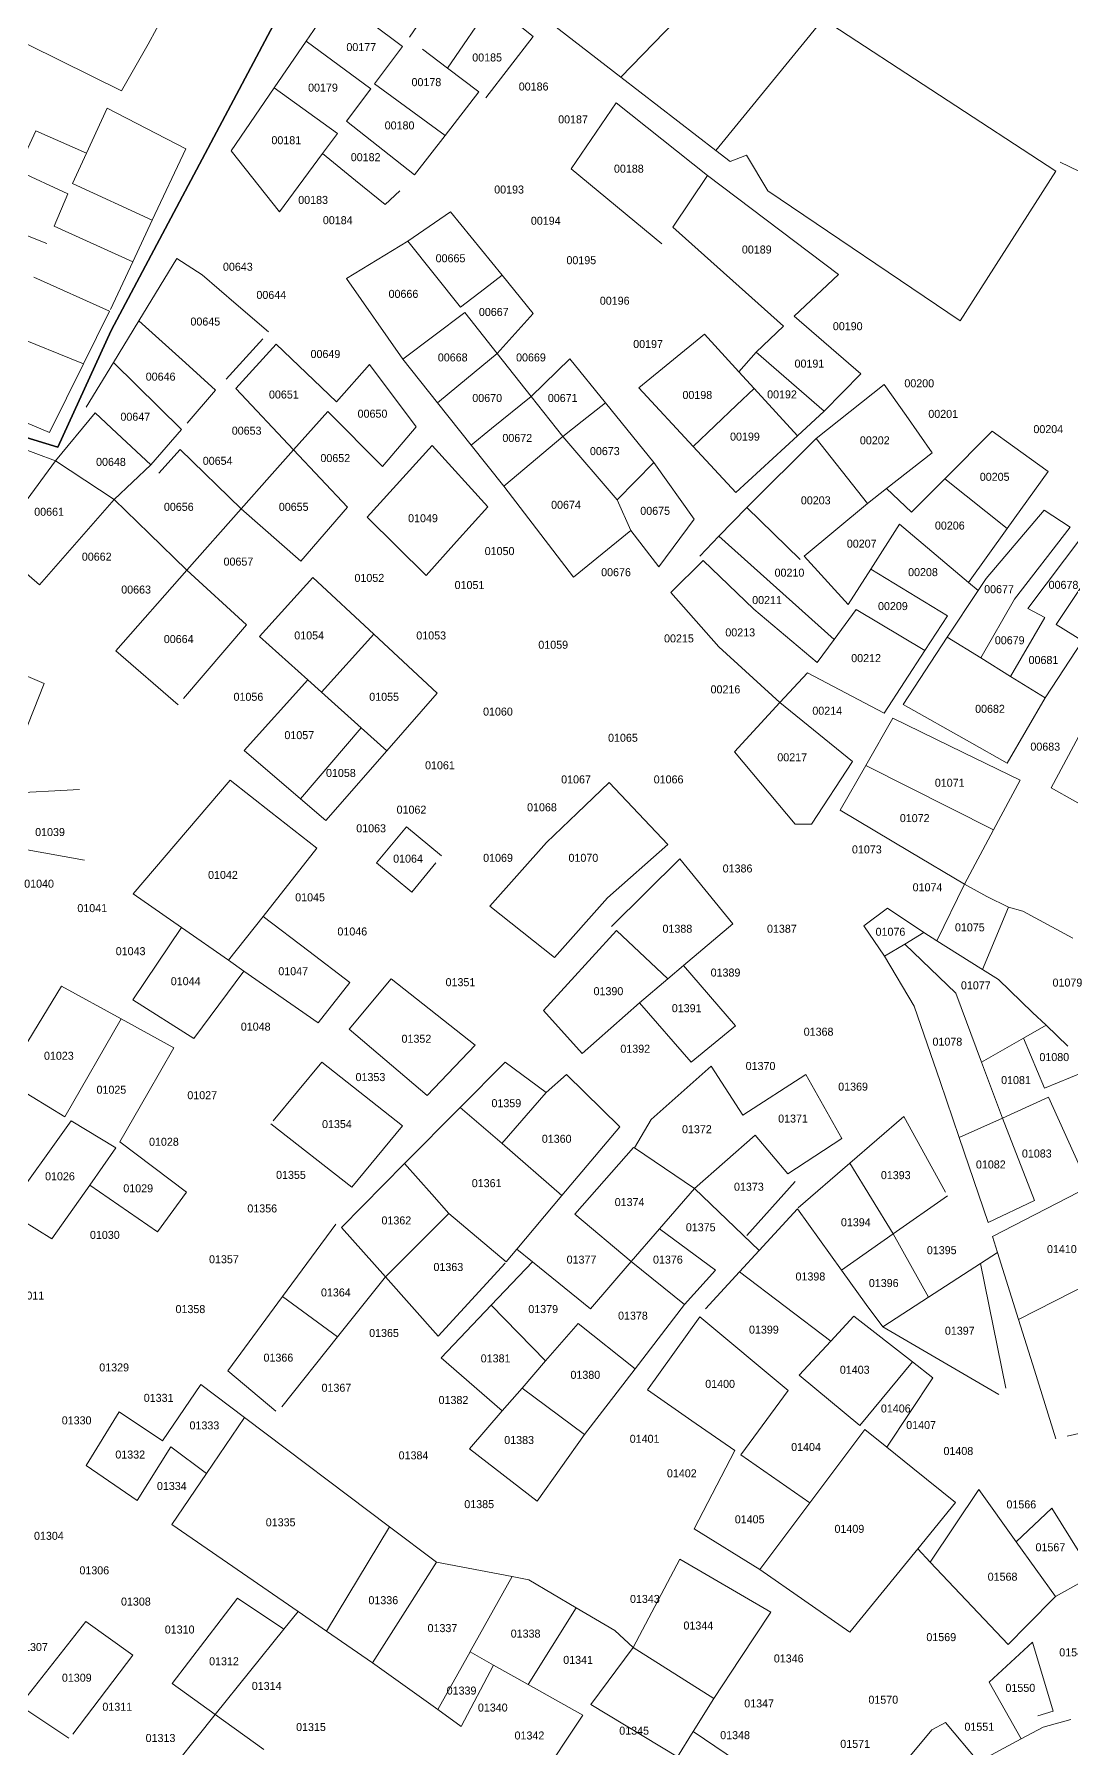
# Model space of a CAD drawing. Header units: metres. Extents: x 245232 to 248406, y 1633796 to 1637634.
# Drawn here: x 246900.2 to 247094.7, y 1636378.7 to 1636700 of the extents above; entities that cross this region are included whole.
import ezdxf
from ezdxf.enums import TextEntityAlignment as Align

# ---------------------------------------------------------------- set-up
doc = ezdxf.new("R2010")
doc.units = ezdxf.units.M
doc.header["$MEASUREMENT"] = 0
doc.layers.add('historique_numero_parcelle', color=7, linetype='Continuous')
doc.layers.add('limites_sections', color=7, linetype='Continuous')
doc.layers.add('LIMITES_PARCELLES', color=7, linetype='Continuous', lineweight=0, true_color=0xffffff)
doc.styles.add('Style-FANCY', font='FANCY.shx')

msp = doc.modelspace()

# ---------------------------------------------------------------- linework, layer by layer
at = {"layer": 'limites_parcelles'}
for p, q in [((247041.211, 1636724.029), (247010.154, 1636692.005)), ((246916.507, 1636689.421), (246867.707, 1636713.578)), ((246926.667, 1636707.678), (246921.508, 1636698.153)), ((246951.14, 1636698.751), (246956.8, 1636707.017)), ((246969.198, 1636697.719), (246956.8, 1636707.017)), ((246973.383, 1636703.652), (246970.514, 1636699.476)), ((246985.981, 1636705.761), (246977.668, 1636693.666)), ((246985.981, 1636705.761), (246993.735, 1636699.58)), ((247010.154, 1636692.005), (246993.903, 1636704.556)), ((247027.985, 1636678.233), (247048.09, 1636702.862)), ((247048.09, 1636702.862), (247091.693, 1636674.393)), ((246921.508, 1636698.153), (246916.507, 1636689.421)), ((246945.136, 1636689.982), (246951.14, 1636698.751)), ((246963.261, 1636689.789), (246951.14, 1636698.751)), ((246963.975, 1636690.743), (246969.198, 1636697.719)), ((246977.668, 1636693.666), (246972.948, 1636697.253)), ((246993.735, 1636699.58), (246984.851, 1636688.114)), ((246983.531, 1636689.21), (246977.668, 1636693.666)), ((246937.07, 1636678.203), (246945.136, 1636689.982)), ((246945.136, 1636689.982), (246957.02, 1636681.427)), ((246977.19, 1636681.057), (246963.975, 1636690.743)), ((247027.985, 1636678.233), (247010.154, 1636692.005)), ((246958.719, 1636683.724), (246963.261, 1636689.789)), ((246977.19, 1636681.057), (246983.531, 1636689.21)), ((247000.858, 1636674.824), (247009.286, 1636687.184)), ((247009.286, 1636687.184), (247026.394, 1636673.546)), ((246909.952, 1636677.749), (246913.835, 1636686.16)), ((246913.835, 1636686.16), (246928.572, 1636678.547)), ((246971.455, 1636673.683), (246958.719, 1636683.724)), ((246897.037, 1636674.509), (246900.462, 1636681.944)), ((246900.462, 1636681.944), (246909.952, 1636677.749)), ((246957.02, 1636681.427), (246954.237, 1636677.664)), ((246977.19, 1636681.057), (246971.455, 1636673.683)), ((246907.31, 1636672.029), (246909.952, 1636677.749)), ((246928.572, 1636678.547), (246922.293, 1636665.177)), ((246946.142, 1636666.72), (246937.07, 1636678.203)), ((246954.237, 1636677.664), (246946.142, 1636666.72)), ((246960.415, 1636672.637), (246954.237, 1636677.664)), ((247030.627, 1636676.192), (247027.985, 1636678.233)), ((247033.697, 1636677.356), (247030.627, 1636676.192)), ((247037.718, 1636670.689), (247033.697, 1636677.356)), ((246906.487, 1636670.099), (246897.037, 1636674.509)), ((247017.821, 1636660.741), (247000.858, 1636674.824)), ((247091.693, 1636674.393), (247073.807, 1636646.347)), ((247096.032, 1636674.393), (247092.55, 1636676.059)), ((246922.293, 1636665.177), (246907.31, 1636672.029)), ((246965.936, 1636668.146), (246960.415, 1636672.637)), ((246968.715, 1636670.689), (246965.936, 1636668.146)), ((247019.93, 1636663.89), (247026.394, 1636673.546)), ((247026.394, 1636673.546), (247050.947, 1636655.026)), ((247073.807, 1636646.347), (247037.718, 1636670.689)), ((246903.924, 1636664.092), (246906.487, 1636670.099)), ((246892.555, 1636664.78), (246902.548, 1636660.811)), ((246922.293, 1636665.177), (246918.631, 1636657.381)), ((246970.238, 1636661.269), (246978.24, 1636666.773)), ((246978.24, 1636666.773), (246987.879, 1636654.885)), ((246918.631, 1636657.381), (246903.924, 1636664.092)), ((246958.736, 1636654.239), (246970.238, 1636661.269)), ((246980.078, 1636648.872), (246970.238, 1636661.269)), ((247040.679, 1636645.319), (247019.93, 1636663.89)), ((246919.778, 1636646.337), (246926.91, 1636657.989)), ((246926.91, 1636657.989), (246931.673, 1636654.92)), ((246918.631, 1636657.381), (246914.443, 1636648.464)), ((246931.673, 1636654.92), (246938.046, 1636649.454)), ((246987.879, 1636654.885), (246984.563, 1636652.328)), ((246987.879, 1636654.885), (246993.693, 1636647.715)), ((247050.947, 1636655.026), (247042.66, 1636647.192)), ((246900.096, 1636654.518), (246914.274, 1636648.122)), ((246969.274, 1636639.131), (246958.736, 1636654.239)), ((246984.563, 1636652.328), (246980.078, 1636648.872)), ((246938.046, 1636649.454), (246944.085, 1636644.274)), ((246914.274, 1636648.122), (246909.403, 1636638.279)), ((246915.002, 1636638.535), (246919.778, 1636646.337)), ((246919.778, 1636646.337), (246928.504, 1636638.427)), ((246969.274, 1636639.131), (246980.877, 1636647.865)), ((246980.877, 1636647.865), (246986.975, 1636640.182)), ((246993.693, 1636647.715), (246986.975, 1636640.182)), ((247035.504, 1636640.427), (247040.679, 1636645.319)), ((247042.66, 1636647.192), (247055.129, 1636636.39)), ((246895.846, 1636643.76), (246909.403, 1636638.279)), ((246942.997, 1636642.961), (246936.148, 1636635.412)), ((246937.978, 1636633.652), (246945.551, 1636641.971)), ((246945.551, 1636641.971), (246956.827, 1636631.158)), ((247013.52, 1636633.794), (247025.813, 1636643.802)), ((247025.813, 1636643.802), (247032.273, 1636636.77)), ((246975.757, 1636630.976), (246969.274, 1636639.131)), ((246979.772, 1636634.271), (246986.975, 1636640.182)), ((246986.975, 1636640.182), (246993.339, 1636632.162)), ((246993.339, 1636632.162), (247000.611, 1636639.182)), ((247000.611, 1636639.182), (247007.268, 1636630.972)), ((247032.273, 1636636.77), (247035.504, 1636640.427)), ((247035.504, 1636640.427), (247048.302, 1636629.414)), ((246909.403, 1636638.279), (246903.013, 1636625.366)), ((246909.871, 1636630.155), (246915.002, 1636638.535)), ((246915.002, 1636638.535), (246927.783, 1636625.962)), ((246928.504, 1636638.427), (246934.169, 1636633.306)), ((246956.827, 1636631.158), (246963.044, 1636638.138)), ((246963.044, 1636638.138), (246971.784, 1636626.451)), ((247032.273, 1636636.77), (247035.148, 1636633.641)), ((247055.129, 1636636.39), (247048.302, 1636629.414)), ((246903.013, 1636625.366), (246880.629, 1636634.811)), ((246934.169, 1636633.306), (246928.826, 1636627.161)), ((246948.794, 1636622.14), (246937.978, 1636633.652)), ((246975.757, 1636630.976), (246979.772, 1636634.271)), ((246993.339, 1636632.162), (246985.909, 1636626.157)), ((246993.339, 1636632.162), (246999.301, 1636624.651)), ((247023.729, 1636622.759), (247013.52, 1636633.794)), ((247031.854, 1636630.502), (247035.148, 1636633.641)), ((247035.148, 1636633.641), (247043.28, 1636624.789)), ((247046.787, 1636624.29), (247059.546, 1636634.411)), ((247059.546, 1636634.411), (247063.633, 1636628.557)), ((246911.565, 1636629.096), (246904.156, 1636620.101)), ((246915.674, 1636625.278), (246911.565, 1636629.096)), ((246955.225, 1636629.36), (246948.794, 1636622.14)), ((246965.44, 1636619.054), (246955.225, 1636629.36)), ((246982.06, 1636623.047), (246975.757, 1636630.976)), ((247002.906, 1636627.512), (247007.268, 1636630.972)), ((247007.268, 1636630.972), (247016.34, 1636619.783)), ((247023.729, 1636622.759), (247031.854, 1636630.502)), ((247048.302, 1636629.414), (247043.28, 1636624.789)), ((246927.783, 1636625.962), (246922.042, 1636619.36)), ((246971.784, 1636626.451), (246965.44, 1636619.054)), ((246985.909, 1636626.157), (246982.06, 1636623.047)), ((246999.301, 1636624.651), (247002.906, 1636627.512)), ((247063.633, 1636628.557), (247068.504, 1636621.582)), ((246896.748, 1636622.852), (246904.156, 1636620.101)), ((246922.042, 1636619.36), (246915.674, 1636625.278)), ((246962.59, 1636609.528), (246974.752, 1636622.989)), ((246974.752, 1636622.989), (246985.19, 1636611.456)), ((246988.188, 1636615.338), (246982.06, 1636623.047)), ((246999.301, 1636624.651), (246988.188, 1636615.338)), ((247009.461, 1636612.798), (246999.301, 1636624.651)), ((247031.691, 1636614.152), (247023.729, 1636622.759)), ((247043.28, 1636624.789), (247031.691, 1636614.152)), ((247033.755, 1636611.348), (247046.787, 1636624.29)), ((247046.787, 1636624.29), (247056.403, 1636612.089)), ((247070.909, 1636616.731), (247079.792, 1636625.635)), ((247079.792, 1636625.635), (247083.602, 1636622.884)), ((247083.602, 1636622.884), (247090.256, 1636618.069)), ((246904.156, 1636620.101), (246898.179, 1636611.912)), ((246915.169, 1636612.815), (246904.156, 1636620.101)), ((246922.042, 1636619.36), (246915.169, 1636612.815)), ((246923.524, 1636617.772), (246927.546, 1636622.19)), ((246927.546, 1636622.19), (246938.981, 1636611.122)), ((246944.294, 1636617.086), (246948.794, 1636622.14)), ((246948.794, 1636622.14), (246958.88, 1636611.406)), ((247016.34, 1636619.783), (247009.461, 1636612.798)), ((247016.34, 1636619.783), (247023.929, 1636609.154)), ((247068.504, 1636621.582), (247059.986, 1636614.9)), ((246938.981, 1636611.122), (246944.294, 1636617.086)), ((247064.664, 1636610.471), (247070.909, 1636616.731)), ((247070.909, 1636616.731), (247082.592, 1636607.409)), ((247090.256, 1636618.069), (247082.592, 1636607.409)), ((247001.259, 1636598.289), (246988.188, 1636615.338)), ((247059.986, 1636614.9), (247056.403, 1636612.089)), ((247059.986, 1636614.9), (247064.664, 1636610.471)), ((246915.169, 1636612.815), (246901.141, 1636596.866)), ((246921.73, 1636606.46), (246915.169, 1636612.815)), ((246938.981, 1636611.122), (246928.804, 1636599.608)), ((246950.181, 1636601.265), (246938.981, 1636611.122)), ((246958.88, 1636611.406), (246950.181, 1636601.265)), ((246985.19, 1636611.456), (246979.352, 1636604.947)), ((247012.006, 1636607.009), (247009.461, 1636612.798)), ((247028.539, 1636605.944), (247033.755, 1636611.348)), ((247033.755, 1636611.348), (247043.809, 1636601.611)), ((247044.523, 1636602.206), (247056.403, 1636612.089)), ((247078.628, 1636598.048), (247089.529, 1636610.854)), ((247089.529, 1636610.854), (247094.39, 1636607.668)), ((246928.804, 1636599.608), (246921.73, 1636606.46)), ((246973.636, 1636598.574), (246962.59, 1636609.528)), ((247012.006, 1636607.009), (247001.259, 1636598.289)), ((247017.297, 1636600.235), (247012.006, 1636607.009)), ((247023.929, 1636609.154), (247017.297, 1636600.235)), ((247062.418, 1636608.22), (247057.004, 1636599.766)), ((247075.331, 1636597.309), (247062.418, 1636608.22)), ((247082.592, 1636607.409), (247075.331, 1636597.309)), ((247094.39, 1636607.668), (247083.982, 1636594.173)), ((246901.141, 1636596.866), (246892.595, 1636604.263)), ((246979.352, 1636604.947), (246973.636, 1636598.574)), ((247024.97, 1636602.246), (247028.539, 1636605.944)), ((247050.133, 1636586.617), (247028.539, 1636605.944)), ((247086.452, 1636592.443), (247096.811, 1636606.081)), ((247091.784, 1636589.439), (247101.061, 1636603.296)), ((247019.539, 1636595.431), (247025.605, 1636601.399)), ((247025.605, 1636601.399), (247035.1, 1636592.278)), ((247052.761, 1636593.139), (247044.523, 1636602.206)), ((246915.441, 1636584.49), (246928.804, 1636599.608)), ((246928.804, 1636599.608), (246939.986, 1636589.379)), ((246942.395, 1636587.175), (246952.378, 1636598.225)), ((246952.378, 1636598.225), (246963.815, 1636587.624)), ((247057.004, 1636599.766), (247052.761, 1636593.139)), ((247057.004, 1636599.766), (247071.416, 1636591.026)), ((247077.136, 1636595.784), (247075.331, 1636597.309)), ((247077.136, 1636595.784), (247078.628, 1636598.048)), ((247028.506, 1636585.211), (247019.539, 1636595.431)), ((247071.367, 1636587.033), (247077.136, 1636595.784)), ((247083.982, 1636594.173), (247077.639, 1636583.149)), ((247035.1, 1636592.278), (247046.94, 1636582.291)), ((247050.133, 1636586.617), (247054.279, 1636592.233)), ((247054.279, 1636592.233), (247067.182, 1636584.539)), ((247071.416, 1636591.026), (247067.182, 1636584.539)), ((247083.238, 1636579.683), (247089.67, 1636590.758)), ((247089.67, 1636590.758), (247086.452, 1636592.443)), ((246939.986, 1636589.379), (246928.129, 1636575.554)), ((246951.46, 1636579.022), (246942.395, 1636587.175)), ((246963.815, 1636587.624), (246954.029, 1636576.713)), ((246963.815, 1636587.624), (246975.745, 1636576.567)), ((247096.706, 1636586.382), (247091.784, 1636589.439)), ((246887.704, 1636584.452), (246902.045, 1636578.328)), ((246927.122, 1636574.38), (246915.441, 1636584.49)), ((247039.995, 1636574.781), (247028.506, 1636585.211)), ((247046.94, 1636582.291), (247050.133, 1636586.617)), ((247067.182, 1636584.539), (247059.518, 1636572.799)), ((247063.071, 1636574.447), (247071.367, 1636587.033)), ((247077.639, 1636583.149), (247071.367, 1636587.033)), ((247096.706, 1636586.382), (247089.737, 1636575.66)), ((247077.639, 1636583.149), (247083.238, 1636579.683)), ((246902.045, 1636578.328), (246896.034, 1636563.173)), ((246939.529, 1636565.813), (246951.46, 1636579.022)), ((246954.029, 1636576.713), (246951.46, 1636579.022)), ((247045.158, 1636580.364), (247039.995, 1636574.781)), ((247059.518, 1636572.799), (247045.158, 1636580.364)), ((247089.737, 1636575.66), (247083.238, 1636579.683)), ((246954.029, 1636576.713), (246961.434, 1636570.053)), ((246975.745, 1636576.567), (246966.248, 1636565.723)), ((247031.475, 1636565.569), (247039.995, 1636574.781)), ((247039.995, 1636574.781), (247053.621, 1636563.765)), ((247075.564, 1636567.406), (247063.071, 1636574.447)), ((247089.737, 1636575.66), (247082.599, 1636563.441)), ((247056.07, 1636563.004), (247061.166, 1636571.872)), ((247061.166, 1636571.872), (247074.34, 1636565.448)), ((247090.836, 1636558.799), (247097.817, 1636571.878)), ((246961.434, 1636570.053), (246950.117, 1636556.765)), ((246966.248, 1636565.723), (246961.434, 1636570.053)), ((246950.117, 1636556.765), (246939.529, 1636565.813)), ((246966.248, 1636565.723), (246954.856, 1636552.716)), ((246966.248, 1636565.723), (246966.248, 1636565.723)), ((247042.856, 1636551.975), (247031.475, 1636565.569)), ((247074.34, 1636565.448), (247085.018, 1636560.241)), ((247082.599, 1636563.441), (247075.564, 1636567.406)), ((247053.621, 1636563.765), (247045.925, 1636551.975)), ((247051.26, 1636554.631), (247056.07, 1636563.004)), ((247056.07, 1636563.004), (247080.062, 1636550.966)), ((246894.742, 1636557.77), (246908.633, 1636558.484)), ((246918.714, 1636538.958), (246936.892, 1636560.225)), ((246936.892, 1636560.225), (246944.499, 1636554.278)), ((247001.981, 1636554.065), (247007.984, 1636559.807)), ((247007.984, 1636559.807), (247018.991, 1636548.165)), ((247085.018, 1636560.241), (247080.062, 1636550.966)), ((247099.7, 1636553.803), (247090.836, 1636558.799)), ((246954.856, 1636552.716), (246950.117, 1636556.765)), ((246944.499, 1636554.278), (246953.169, 1636547.501)), ((246996.199, 1636548.533), (247001.981, 1636554.065)), ((247045.925, 1636551.975), (247042.856, 1636551.975)), ((247064.296, 1636546.884), (247051.26, 1636554.631)), ((246964.334, 1636544.766), (246969.971, 1636551.475)), ((246969.971, 1636551.475), (246976.541, 1636546.091)), ((247080.062, 1636550.966), (247074.606, 1636540.757)), ((246909.585, 1636545.228), (246894.317, 1636547.987)), ((246953.169, 1636547.501), (246943.088, 1636534.722)), ((246985.618, 1636536.642), (246996.199, 1636548.533)), ((247018.991, 1636548.165), (247007.667, 1636538.217)), ((247008.407, 1636532.819), (247021.193, 1636545.492)), ((247021.193, 1636545.492), (247031.138, 1636533.326)), ((247074.606, 1636540.757), (247064.296, 1636546.884)), ((246970.942, 1636539.275), (246964.334, 1636544.766)), ((246975.442, 1636544.753), (246970.942, 1636539.275)), ((246927.745, 1636532.659), (246918.714, 1636538.958)), ((247069.406, 1636530.162), (247074.606, 1636540.757)), ((247074.606, 1636540.757), (247078.771, 1636538.459)), ((246997.718, 1636526.998), (246985.618, 1636536.642)), ((247007.667, 1636538.217), (246997.718, 1636526.998)), ((247055.699, 1636532.956), (247060.144, 1636536.237)), ((247060.144, 1636536.237), (247066.981, 1636531.693)), ((247077.996, 1636524.74), (247082.861, 1636536.418)), ((247078.771, 1636538.459), (247082.861, 1636536.418)), ((247082.861, 1636536.418), (247085.507, 1636535.677)), ((246918.642, 1636519.107), (246927.745, 1636532.659)), ((246936.593, 1636526.489), (246927.745, 1636532.659)), ((246943.088, 1636534.722), (246936.593, 1636526.489)), ((246943.088, 1636534.722), (246951.647, 1636528.193)), ((247031.138, 1636533.326), (247021.921, 1636525.506)), ((247059.573, 1636527.248), (247055.699, 1636532.956)), ((247085.507, 1636535.677), (247094.896, 1636530.647)), ((246995.674, 1636517.093), (247009.36, 1636532.078)), ((247009.36, 1636532.078), (247018.974, 1636523.005)), ((247059.573, 1636527.248), (247063.377, 1636529.53)), ((247063.377, 1636529.53), (247066.981, 1636531.693)), ((247063.377, 1636529.53), (247072.948, 1636520.345)), ((247066.981, 1636531.693), (247066.981, 1636531.693)), ((247066.981, 1636531.693), (247069.406, 1636530.162)), ((247069.406, 1636530.162), (247077.685, 1636524.936)), ((246936.593, 1636526.489), (246939.486, 1636524.471)), ((246951.647, 1636528.193), (246959.343, 1636522.322)), ((247065.187, 1636517.897), (247059.573, 1636527.248)), ((246939.486, 1636524.471), (246930.058, 1636511.83)), ((246953.388, 1636514.776), (246939.486, 1636524.471)), ((246959.243, 1636513.59), (246967.096, 1636523.034)), ((246967.096, 1636523.034), (246982.847, 1636510.562)), ((247018.974, 1636523.005), (247013.675, 1636518.51)), ((247018.974, 1636523.005), (247021.921, 1636525.506)), ((247021.921, 1636525.506), (247031.68, 1636514.184)), ((247077.685, 1636524.936), (247077.996, 1636524.74)), ((247080.956, 1636522.871), (247077.996, 1636524.74)), ((246894.565, 1636504.07), (246905.267, 1636521.634)), ((246905.267, 1636521.634), (246916.449, 1636515.488)), ((246959.343, 1636522.322), (246953.388, 1636514.776)), ((247072.948, 1636520.345), (247077.79, 1636507.41)), ((247087.368, 1636516.72), (247080.956, 1636522.871)), ((246930.058, 1636511.83), (246918.642, 1636519.107)), ((247002.912, 1636509.028), (246995.674, 1636517.093)), ((247013.675, 1636518.51), (247002.912, 1636509.028)), ((247023.361, 1636507.373), (247013.675, 1636518.51)), ((247070.022, 1636503.762), (247065.187, 1636517.897)), ((247089.886, 1636514.305), (247087.368, 1636516.72)), ((246916.449, 1636515.488), (246905.905, 1636497.149)), ((246916.449, 1636515.488), (246926.328, 1636510.057)), ((246973.848, 1636501.157), (246959.243, 1636513.59)), ((247031.68, 1636514.184), (247023.361, 1636507.373)), ((247085.641, 1636511.885), (247089.886, 1636514.305)), ((247093.974, 1636510.383), (247089.886, 1636514.305)), ((246926.328, 1636510.057), (246921.438, 1636501.571)), ((246982.847, 1636510.562), (246973.848, 1636501.157)), ((247077.79, 1636507.41), (247085.64, 1636511.885)), ((247085.64, 1636511.885), (247085.641, 1636511.885)), ((247085.641, 1636511.885), (247089.626, 1636502.538)), ((246944.96, 1636496.413), (246954.085, 1636507.387)), ((246954.085, 1636507.387), (246969.202, 1636495.465)), ((246980.025, 1636498.899), (246988.458, 1636507.419)), ((246988.458, 1636507.419), (246996.184, 1636501.704)), ((247077.79, 1636507.41), (247077.79, 1636507.41)), ((247077.79, 1636507.41), (247081.716, 1636496.924)), ((246996.184, 1636501.704), (246999.994, 1636505.091)), ((246999.994, 1636505.091), (247009.942, 1636495.248)), ((247015.842, 1636496.633), (247027.114, 1636506.634)), ((247027.114, 1636506.634), (247033.005, 1636497.438)), ((247033.005, 1636497.438), (247044.834, 1636505.104)), ((247044.834, 1636505.104), (247051.599, 1636493.116)), ((247073.607, 1636493.28), (247070.022, 1636503.762)), ((247089.626, 1636502.538), (247096.94, 1636505.511)), ((246905.905, 1636497.149), (246896.715, 1636502.758)), ((246921.438, 1636501.571), (246916.2, 1636492.482)), ((246987.852, 1636492.157), (246996.184, 1636501.704)), ((247090.363, 1636500.809), (247081.716, 1636496.924)), ((247097.081, 1636485.92), (247090.363, 1636500.809)), ((246969.615, 1636488.381), (246980.025, 1636498.899)), ((246987.876, 1636492.137), (246980.025, 1636498.899)), ((247053.104, 1636488.454), (247063.248, 1636497.226)), ((247063.248, 1636497.226), (247071.061, 1636483.033)), ((246907.083, 1636496.431), (246895.003, 1636479.531)), ((246915.46, 1636491.318), (246907.083, 1636496.431)), ((246959.716, 1636483.96), (246944.538, 1636495.845)), ((246969.202, 1636495.465), (246959.716, 1636483.96)), ((247009.942, 1636495.248), (246999.122, 1636482.403)), ((247012.713, 1636491.322), (247015.842, 1636496.633)), ((247073.607, 1636493.28), (247081.716, 1636496.924)), ((247081.716, 1636496.924), (247087.721, 1636481.477)), ((246910.558, 1636484.368), (246915.46, 1636491.318)), ((246916.2, 1636492.482), (246928.736, 1636483.049)), ((246987.876, 1636492.137), (246987.852, 1636492.157)), ((246987.876, 1636492.137), (246999.122, 1636482.403)), ((247001.519, 1636478.933), (247012.554, 1636491.43)), ((247012.554, 1636491.43), (247012.713, 1636491.322)), ((247023.941, 1636483.691), (247012.713, 1636491.322)), ((247035.371, 1636493.745), (247023.941, 1636483.691)), ((247041.48, 1636486.473), (247035.371, 1636493.745)), ((247051.599, 1636493.116), (247041.48, 1636486.473)), ((247079.051, 1636477.362), (247073.607, 1636493.28)), ((246957.766, 1636476.41), (246969.615, 1636488.381)), ((246974.69, 1636482.658), (246969.615, 1636488.381)), ((247043.438, 1636480.097), (247053.104, 1636488.454)), ((247053.104, 1636488.454), (247061.238, 1636475.244)), ((246910.558, 1636484.368), (246903.461, 1636474.303)), ((246923.306, 1636475.599), (246910.558, 1636484.368)), ((247042.83, 1636485.044), (247033.769, 1636474.886)), ((246928.736, 1636483.049), (246923.306, 1636475.599)), ((246977.904, 1636479.034), (246974.69, 1636482.658)), ((246999.122, 1636482.403), (246990.65, 1636472.345)), ((247023.941, 1636483.691), (247017.428, 1636476.189)), ((247036.1, 1636472.119), (247023.941, 1636483.691)), ((247071.382, 1636482.371), (247061.238, 1636475.244)), ((247087.721, 1636481.477), (247079.051, 1636477.362)), ((247079.819, 1636474.719), (247097.934, 1636484.03)), ((246903.461, 1636474.303), (246895.003, 1636479.531)), ((246977.904, 1636479.034), (246966.026, 1636467.156)), ((246988.652, 1636469.973), (246977.904, 1636479.034)), ((247012.088, 1636470.038), (247001.519, 1636478.933)), ((247036.1, 1636472.119), (247043.26, 1636479.903)), ((247043.26, 1636479.903), (247051.521, 1636468.418)), ((246946.715, 1636463.48), (246956.708, 1636477.045)), ((246966.026, 1636467.156), (246957.766, 1636476.41)), ((247012.088, 1636470.038), (247017.428, 1636476.189)), ((247017.428, 1636476.189), (247027.892, 1636468.402)), ((247061.238, 1636475.244), (247051.521, 1636468.418)), ((247061.238, 1636475.244), (247067.876, 1636463.359)), ((247080.759, 1636471.735), (247079.819, 1636474.719)), ((246990.65, 1636472.345), (246988.652, 1636469.973)), ((246990.65, 1636472.345), (246993.607, 1636469.961)), ((247032.41, 1636468.108), (247036.1, 1636472.119)), ((247077.604, 1636469.684), (247080.759, 1636471.735)), ((247084.72, 1636459.155), (247080.759, 1636471.735)), ((246988.458, 1636469.742), (246975.923, 1636456.068)), ((246985.869, 1636461.83), (246993.607, 1636469.961)), ((246993.607, 1636469.961), (247004.489, 1636461.19)), ((247004.489, 1636461.19), (247012.088, 1636470.038)), ((247012.088, 1636470.038), (247022.066, 1636461.973)), ((247027.892, 1636468.402), (247022.066, 1636461.973)), ((247056.138, 1636461.999), (247051.521, 1636468.418)), ((247067.876, 1636463.359), (247077.604, 1636469.684)), ((247077.604, 1636469.684), (247082.332, 1636446.283)), ((247084.72, 1636459.155), (247103.734, 1636468.902)), ((246966.026, 1636467.156), (246957.053, 1636455.908)), ((246975.923, 1636456.068), (246966.026, 1636467.156)), ((247026.035, 1636461.177), (247032.41, 1636468.108)), ((247032.41, 1636468.108), (247049.512, 1636455.109)), ((246936.474, 1636449.578), (246946.715, 1636463.48)), ((246957.053, 1636455.908), (246946.715, 1636463.48)), ((247022.07, 1636461.97), (247012.823, 1636449.945)), ((247022.066, 1636461.973), (247022.07, 1636461.97)), ((247059.313, 1636457.792), (247056.138, 1636461.999)), ((247059.313, 1636457.792), (247067.876, 1636463.359)), ((246976.49, 1636451.976), (246985.869, 1636461.83)), ((246996.044, 1636451.408), (246985.869, 1636461.83)), ((247015.184, 1636446.003), (247024.953, 1636459.664)), ((247024.953, 1636459.664), (247041.519, 1636445.893)), ((247049.512, 1636455.109), (247053.837, 1636459.776)), ((247053.837, 1636459.776), (247064.82, 1636451.244)), ((247087.702, 1636449.687), (247084.72, 1636459.155)), ((246957.053, 1636455.908), (246946.604, 1636442.81)), ((246996.044, 1636451.408), (247002.136, 1636458.45)), ((247002.136, 1636458.45), (247012.823, 1636449.945)), ((247081.062, 1636445.092), (247059.313, 1636457.792)), ((247043.611, 1636448.739), (247049.512, 1636455.109)), ((246945.489, 1636442.014), (246936.474, 1636449.578)), ((246987.933, 1636442.031), (246976.49, 1636451.976)), ((246991.639, 1636446.315), (246996.044, 1636451.408)), ((247012.823, 1636449.945), (247003.34, 1636437.613)), ((247064.82, 1636451.244), (247054.992, 1636439.334)), ((247064.82, 1636451.244), (247068.682, 1636448.244)), ((247091.751, 1636436.828), (247087.702, 1636449.687)), ((246924.182, 1636436.462), (246931.405, 1636447.018)), ((246931.405, 1636447.018), (246939.62, 1636440.821)), ((246987.933, 1636442.031), (246991.639, 1636446.315)), ((247003.312, 1636437.633), (246991.639, 1636446.315)), ((247023.496, 1636440.212), (247015.184, 1636446.003)), ((247041.519, 1636445.893), (247032.655, 1636433.83)), ((247054.992, 1636439.334), (247043.611, 1636448.739)), ((247068.682, 1636448.244), (247060.035, 1636435.241)), ((246909.882, 1636431.831), (246916.112, 1636441.886)), ((246916.112, 1636441.886), (246924.182, 1636436.462)), ((246932.446, 1636430.284), (246939.62, 1636440.821)), ((246939.62, 1636440.821), (246966.765, 1636420.347)), ((246981.773, 1636434.911), (246987.933, 1636442.031)), ((247031.518, 1636434.623), (247023.496, 1636440.212)), ((247113.804, 1636441.811), (247093.833, 1636437.298)), ((247003.312, 1636437.633), (246994.471, 1636425.105)), ((247003.34, 1636437.613), (247003.312, 1636437.633)), ((247045.588, 1636424.819), (247055.9, 1636438.583)), ((247055.9, 1636438.583), (247060.035, 1636435.241)), ((246925.75, 1636435.29), (246919.46, 1636425.229)), ((246932.446, 1636430.284), (246925.75, 1636435.29)), ((246994.471, 1636425.105), (246981.773, 1636434.911)), ((247023.882, 1636419.948), (247031.518, 1636434.623)), ((247032.655, 1636433.83), (247045.588, 1636424.819)), ((247060.035, 1636435.241), (247064.883, 1636431.321)), ((246919.46, 1636425.229), (246909.882, 1636431.831)), ((246925.955, 1636420.751), (246932.446, 1636430.284)), ((247064.883, 1636431.321), (247072.887, 1636424.851)), ((247068.149, 1636413.715), (247077.279, 1636427.286)), ((247077.279, 1636427.286), (247084.282, 1636417.53)), ((247045.588, 1636424.819), (247036.215, 1636412.31)), ((247072.887, 1636424.851), (247065.823, 1636416.173)), ((247084.282, 1636417.53), (247090.99, 1636423.815)), ((247090.99, 1636423.815), (247096.249, 1636415.379)), ((246949.627, 1636404.432), (246925.955, 1636420.751)), ((246954.945, 1636400.766), (246966.765, 1636420.347)), ((246966.765, 1636420.347), (246975.573, 1636413.704)), ((247036.215, 1636412.31), (247023.882, 1636419.948)), ((247084.282, 1636417.53), (247091.659, 1636407.252)), ((246975.573, 1636413.704), (246970.138, 1636405.135)), ((246975.573, 1636413.704), (246989.759, 1636410.996)), ((247012.482, 1636397.696), (247021.213, 1636414.233)), ((247021.213, 1636414.233), (247038.279, 1636404.311)), ((247065.823, 1636416.173), (247053.122, 1636400.57)), ((247068.149, 1636413.715), (247065.823, 1636416.173)), ((247082.769, 1636398.256), (247068.149, 1636413.715)), ((246981.928, 1636396.973), (246989.759, 1636410.996)), ((246989.759, 1636410.996), (246992.903, 1636410.396)), ((247053.122, 1636400.57), (247036.215, 1636412.31)), ((247101.986, 1636413.03), (247091.659, 1636407.252)), ((246992.903, 1636410.396), (247001.785, 1636405.155)), ((247091.659, 1636407.252), (247086.358, 1636401.888)), ((246926.008, 1636390.985), (246938.27, 1636406.948)), ((246938.27, 1636406.948), (246946.958, 1636401.114)), ((246949.627, 1636404.432), (246946.958, 1636401.114)), ((246954.945, 1636400.766), (246949.627, 1636404.432)), ((246970.138, 1636405.135), (246963.595, 1636394.819)), ((247001.785, 1636405.155), (246992.799, 1636390.75)), ((247001.785, 1636405.155), (247009.042, 1636400.871)), ((247038.279, 1636404.311), (247032.507, 1636395.617)), ((246897.478, 1636386.843), (246909.859, 1636402.609)), ((246909.859, 1636402.609), (246918.65, 1636396.282)), ((246946.958, 1636401.114), (246934.119, 1636385.147)), ((247009.042, 1636400.871), (247012.482, 1636397.696)), ((247086.358, 1636401.888), (247082.769, 1636398.256)), ((246963.588, 1636394.808), (246954.945, 1636400.766)), ((247004.545, 1636387.038), (247012.482, 1636397.696)), ((247012.482, 1636397.696), (247027.563, 1636388.171)), ((247079.203, 1636391.188), (247087.329, 1636398.686)), ((247087.329, 1636398.686), (247091.243, 1636385.781)), ((246918.65, 1636396.282), (246907.416, 1636381.486)), ((246963.595, 1636394.819), (246963.588, 1636394.808)), ((246975.832, 1636386.058), (246963.595, 1636394.819)), ((246981.88, 1636396.888), (246975.832, 1636386.058)), ((246986.289, 1636394.41), (246980.199, 1636382.932)), ((246981.88, 1636396.888), (246981.928, 1636396.973)), ((246986.289, 1636394.41), (246981.88, 1636396.888)), ((246992.799, 1636390.75), (246986.289, 1636394.41)), ((247032.507, 1636395.617), (247027.563, 1636388.171)), ((247085.224, 1636380.584), (247079.203, 1636391.188)), ((246934.119, 1636385.147), (246926.008, 1636390.985)), ((247003.028, 1636385.001), (246992.799, 1636390.75)), ((247027.563, 1636388.171), (247023.718, 1636381.971)), ((246906.622, 1636380.692), (246897.478, 1636386.843)), ((246921.339, 1636369.254), (246934.119, 1636385.147)), ((246934.119, 1636385.147), (246943.218, 1636378.598)), ((246980.199, 1636382.932), (246975.832, 1636386.058)), ((246994.719, 1636372.537), (247003.028, 1636385.001)), ((247020.755, 1636377.196), (247004.545, 1636387.038)), ((247091.243, 1636385.781), (247088.378, 1636384.921)), ((247023.718, 1636381.971), (247020.755, 1636377.196)), ((247023.718, 1636381.971), (247036.124, 1636373.587)), ((247058.639, 1636370.528), (247068.482, 1636382.276)), ((247068.482, 1636382.276), (247071.031, 1636383.647)), ((247071.031, 1636383.647), (247077.215, 1636376.254)), ((247085.224, 1636380.584), (247089.331, 1636382.805)), ((247089.331, 1636382.805), (247094.511, 1636384.203)), ((247077.215, 1636376.254), (247085.224, 1636380.584))]:
    msp.add_line(p, q, dxfattribs=at)
at = {"layer": 'limites_sections', "flags": 128}
for points in [[(246673.764, 1636188.884), (246708.467, 1636259.799), (246750.715, 1636360.137), (246784.664, 1636462.738), (246814.086, 1636526.864), (246830.469, 1636584.609), (246832.947, 1636609.85), (246811.823, 1636623.429), (246772.642, 1636633.555), (246808.883, 1636649.259), (246831.292, 1636647.677), (246869.784, 1636636.077), (246893.247, 1636626.059), (246904.583, 1636622.632), (246914.602, 1636644.513), (246957.838, 1636725.977), (246984.201, 1636762.622), (246993.253, 1636779.479), (246998.252, 1636796.977), (247196.259, 1636677.192), (247370.185, 1636636.555)], [(246957.838, 1636725.977), (246914.602, 1636644.513), (246904.583, 1636622.632), (246893.247, 1636626.059), (246869.784, 1636636.077), (246831.292, 1636647.677), (246808.883, 1636649.259), (246772.642, 1636633.555), (246683.766, 1636673.549), (246586.001, 1636669.105), (246529.712, 1636664.661), (246479.349, 1636697.25), (246406.766, 1636783.164)]]:
    msp.add_lwpolyline(points, dxfattribs=at)

# ---------------------------------------------------------------- texts
at = {"layer": 'historique_numero_parcelle', "style": 'Style-FANCY'}
for s, p in [('00177', (246961.485, 1636697.626)), ('00185', (246985.084, 1636695.675)), ('00179', (246954.303, 1636690.029)), ('00178', (246973.695, 1636691.055)), ('00186', (246993.805, 1636690.234)), ('00180', (246968.667, 1636682.945)), ('00187', (247001.193, 1636684.074)), ('00181', (246947.428, 1636680.173)), ('00182', (246962.306, 1636676.99)), ('00188', (247011.658, 1636674.834)), ('00193', (246989.203, 1636670.932)), ('00183', (246952.456, 1636668.982)), ('00184', (246957.073, 1636665.183)), ('00194', (246996.077, 1636665.08)), ('00665', (246978.219, 1636658.048)), ('00195', (247002.746, 1636657.688)), ('00189', (247035.642, 1636659.69)), ('00643', (246938.341, 1636656.458)), ('00644', (246944.614, 1636651.178)), ('00666', (246969.395, 1636651.375)), ('00667', (246986.325, 1636647.987)), ('00196', (247009.005, 1636650.091)), ('00645', (246932.243, 1636646.191)), ('00190', (247052.7, 1636645.317)), ('00197', (247015.264, 1636641.98)), ('00649', (246954.765, 1636640.112)), ('00668', (246978.63, 1636639.465)), ('00669', (246993.302, 1636639.465)), ('00191', (247045.518, 1636638.309)), ('00646', (246923.859, 1636635.866)), ('00200', (247066.114, 1636634.618)), ('00651', (246946.967, 1636632.514)), ('00670', (246985.094, 1636631.868)), ('00671', (246999.253, 1636631.868)), ('00198', (247024.498, 1636632.432)), ('00192', (247040.376, 1636632.538)), ('00647', (246919.11, 1636628.356)), ('00650', (246963.589, 1636628.921)), ('00201', (247070.603, 1636628.886)), ('00653', (246939.99, 1636625.738)), ('00204', (247090.309, 1636626.027)), ('00672', (246990.737, 1636624.373)), ('00673', (247007.154, 1636621.909)), ('00199', (247033.425, 1636624.629)), ('00202', (247057.771, 1636623.924)), ('00648', (246914.544, 1636619.886)), ('00654', (246934.552, 1636620.092)), ('00652', (246956.612, 1636620.605)), ('00205', (247080.254, 1636617.095)), ('00203', (247046.702, 1636612.68)), ('00661', (246902.95, 1636610.543)), ('00656', (246927.267, 1636611.467)), ('00655', (246948.814, 1636611.467)), ('01049', (246973.055, 1636609.337)), ('00674', (246999.869, 1636611.848)), ('00675', (247016.593, 1636610.718)), ('00206', (247071.84, 1636607.957)), ('01050', (246987.419, 1636603.176)), ('00207', (247055.321, 1636604.569)), ('00662', (246911.876, 1636602.125)), ('00657', (246938.451, 1636601.201)), ('00208', (247066.812, 1636599.231)), ('01052', (246962.999, 1636598.146)), ('01051', (246981.776, 1636596.811)), ('00676', (247009.254, 1636599.214)), ('00210', (247041.777, 1636599.128)), ('00677', (247081.071, 1636596.033)), ('00678', (247093.157, 1636596.846)), ('00663', (246919.264, 1636595.964)), ('00211', (247037.57, 1636593.994)), ('00209', (247061.169, 1636592.865)), ('00664', (246927.245, 1636586.684)), ('01054', (246951.713, 1636587.365)), ('01053', (246974.594, 1636587.365)), ('00215', (247021.051, 1636586.808)), ('00213', (247032.543, 1636587.937)), ('00679', (247083.072, 1636586.461)), ('01059', (246997.474, 1636585.62)), ('00212', (247056.142, 1636583.112)), ('00681', (247089.405, 1636582.765)), ('00216', (247029.772, 1636577.259)), ('01056', (246940.324, 1636575.867)), ('01055', (246965.77, 1636575.867)), ('00682', (247079.379, 1636573.613)), ('01060', (246987.111, 1636573.095)), ('00214', (247048.857, 1636573.255)), ('01057', (246949.866, 1636568.68)), ('01065', (247010.55, 1636568.19)), ('00217', (247042.29, 1636564.529)), ('00683', (247089.742, 1636566.529)), ('01058', (246957.664, 1636561.596)), ('01061', (246976.235, 1636563.033)), ('01067', (247001.755, 1636560.387)), ('01066', (247019.11, 1636560.387)), ('01071', (247071.822, 1636559.763)), ('01062', (246970.9, 1636554.717)), ('01068', (246995.364, 1636555.166)), ('01063', (246963.334, 1636551.224)), ('01072', (247065.256, 1636553.133)), ('01039', (246903.123, 1636550.522)), ('01064', (246970.252, 1636545.534)), ('01069', (246987.127, 1636545.691)), ('01070', (247003.133, 1636545.691)), ('01073', (247056.285, 1636547.267)), ('01042', (246935.545, 1636542.485)), ('01386', (247032.042, 1636543.696)), ('01040', (246901.07, 1636540.842)), ('01045', (246951.889, 1636538.286)), ('01074', (247067.66, 1636540.168)), ('01041', (246911.038, 1636536.266)), ('01046', (246959.804, 1636531.891)), ('01388', (247020.756, 1636532.403)), ('01387', (247040.353, 1636532.403)), ('01076', (247060.711, 1636531.832)), ('01075', (247075.596, 1636532.659)), ('01043', (246918.235, 1636528.195)), ('01044', (246928.554, 1636522.563)), ('01047', (246948.723, 1636524.441)), ('01351', (246980.081, 1636522.389)), ('01389', (247029.785, 1636524.189)), ('01079', (247093.896, 1636522.313)), ('01390', (247007.828, 1636520.698)), ('01077', (247076.717, 1636521.799)), ('01391', (247022.5, 1636517.516)), ('01048', (246941.687, 1636514.056)), ('01368', (247047.236, 1636513.104)), ('01352', (246971.822, 1636511.788)), ('01392', (247012.855, 1636509.918)), ('01078', (247071.382, 1636511.239)), ('01023', (246904.78, 1636508.599)), ('01370', (247036.349, 1636506.683)), ('01080', (247091.433, 1636508.35)), ('01353', (246963.203, 1636504.601)), ('01081', (247084.251, 1636504.038)), ('01025', (246914.63, 1636502.234)), ('01027', (246931.662, 1636501.207)), ('01359', (246988.687, 1636499.712)), ('01369', (247053.703, 1636502.811)), ('01371', (247042.446, 1636496.827)), ('01354', (246956.919, 1636495.798)), ('01372', (247024.417, 1636494.832)), ('01028', (246924.48, 1636492.48)), ('01360', (246998.127, 1636493.038)), ('01083', (247088.15, 1636490.28)), ('01082', (247079.531, 1636488.227)), ('01026', (246904.985, 1636486.012)), ('01029', (246919.657, 1636483.754)), ('01355', (246948.3, 1636486.275)), ('01361', (246984.994, 1636484.722)), ('01373', (247034.165, 1636484.052)), ('01393', (247061.707, 1636486.227)), ('01374', (247011.797, 1636481.177)), ('01356', (246942.913, 1636479.987)), ('01362', (246968.064, 1636477.741)), ('01394', (247054.217, 1636477.398)), ('01030', (246913.399, 1636475.027)), ('01375', (247025.136, 1636476.455)), ('01395', (247070.326, 1636472.162)), ('01410', (247092.852, 1636472.368)), ('01357', (246935.731, 1636470.464)), ('01363', (246977.811, 1636469.014)), ('01377', (247002.781, 1636470.397)), ('01376', (247018.979, 1636470.397)), ('01398', (247045.701, 1636467.234)), ('01396', (247059.45, 1636466.002)), ('01011', (246899.247, 1636463.659)), ('01358', (246929.446, 1636461.121)), ('01364', (246956.72, 1636464.246)), ('01379', (246995.598, 1636461.125)), ('01378', (247012.425, 1636459.893)), ('01365', (246965.749, 1636456.649)), ('01399', (247036.98, 1636457.275)), ('01397', (247073.712, 1636457.07)), ('01366', (246945.946, 1636452.029)), ('01381', (246986.672, 1636451.885)), ('01329', (246915.147, 1636450.191)), ('01380', (247003.499, 1636448.805)), ('01403', (247054.012, 1636449.754)), ('01367', (246956.822, 1636446.382)), ('01400', (247028.772, 1636447.111)), ('01331', (246923.489, 1636444.492)), ('01382', (246978.771, 1636444.082)), ('01406', (247061.71, 1636442.495)), ('01330', (246908.111, 1636440.268)), ('01333', (246932.066, 1636439.329)), ('01407', (247066.458, 1636439.392)), ('01383', (246991.084, 1636436.587)), ('01401', (247014.612, 1636436.818)), ('01332', (246918.162, 1636433.865)), ('01384', (246971.281, 1636433.712)), ('01404', (247044.88, 1636435.278)), ('01408', (247073.446, 1636434.53)), ('01402', (247021.589, 1636430.35)), ('01334', (246925.96, 1636427.973)), ('01385', (246983.594, 1636424.575)), ('01566', (247085.251, 1636424.524)), ('01335', (246946.364, 1636421.167)), ('01405', (247034.312, 1636421.726)), ('01409', (247053.01, 1636419.943)), ('01304', (246902.907, 1636418.635)), ('01567', (247090.703, 1636416.486)), ('01306', (246911.423, 1636412.167)), ('01568', (247081.733, 1636410.971)), ('01336', (246965.62, 1636406.574)), ('01343', (247014.664, 1636406.809)), ('01308', (246919.221, 1636406.315)), ('01310', (246927.429, 1636401.079)), ('01337', (246976.701, 1636401.338)), ('01338', (246992.297, 1636400.311)), ('01344', (247024.69, 1636401.822)), ('01307', (246899.931, 1636397.793)), ('01569', (247070.241, 1636399.649)), ('01312', (246935.74, 1636395.124)), ('01341', (247002.147, 1636395.383)), ('01346', (247041.631, 1636395.651)), ('01549', (247095.152, 1636396.792)), ('01309', (246908.14, 1636392.044)), ('01314', (246943.743, 1636390.504)), ('01339', (246980.292, 1636389.634)), ('01347', (247036.09, 1636387.232)), ('01570', (247059.369, 1636387.922)), ('01550', (247085.071, 1636390.144)), ('01311', (246915.732, 1636386.603)), ('01340', (246986.141, 1636386.451)), ('01313', (246923.838, 1636380.75)), ('01315', (246952.054, 1636382.804)), ('01342', (246993.015, 1636381.215)), ('01345', (247012.65, 1636382.117)), ('01348', (247031.576, 1636381.277)), ('01551', (247077.376, 1636382.855)), ('01571', (247054.092, 1636379.65))]:
    msp.add_text(s, height=1.5, dxfattribs=at).set_placement(p, align=Align.MIDDLE_CENTER)

doc.saveas('drawing.dxf')
